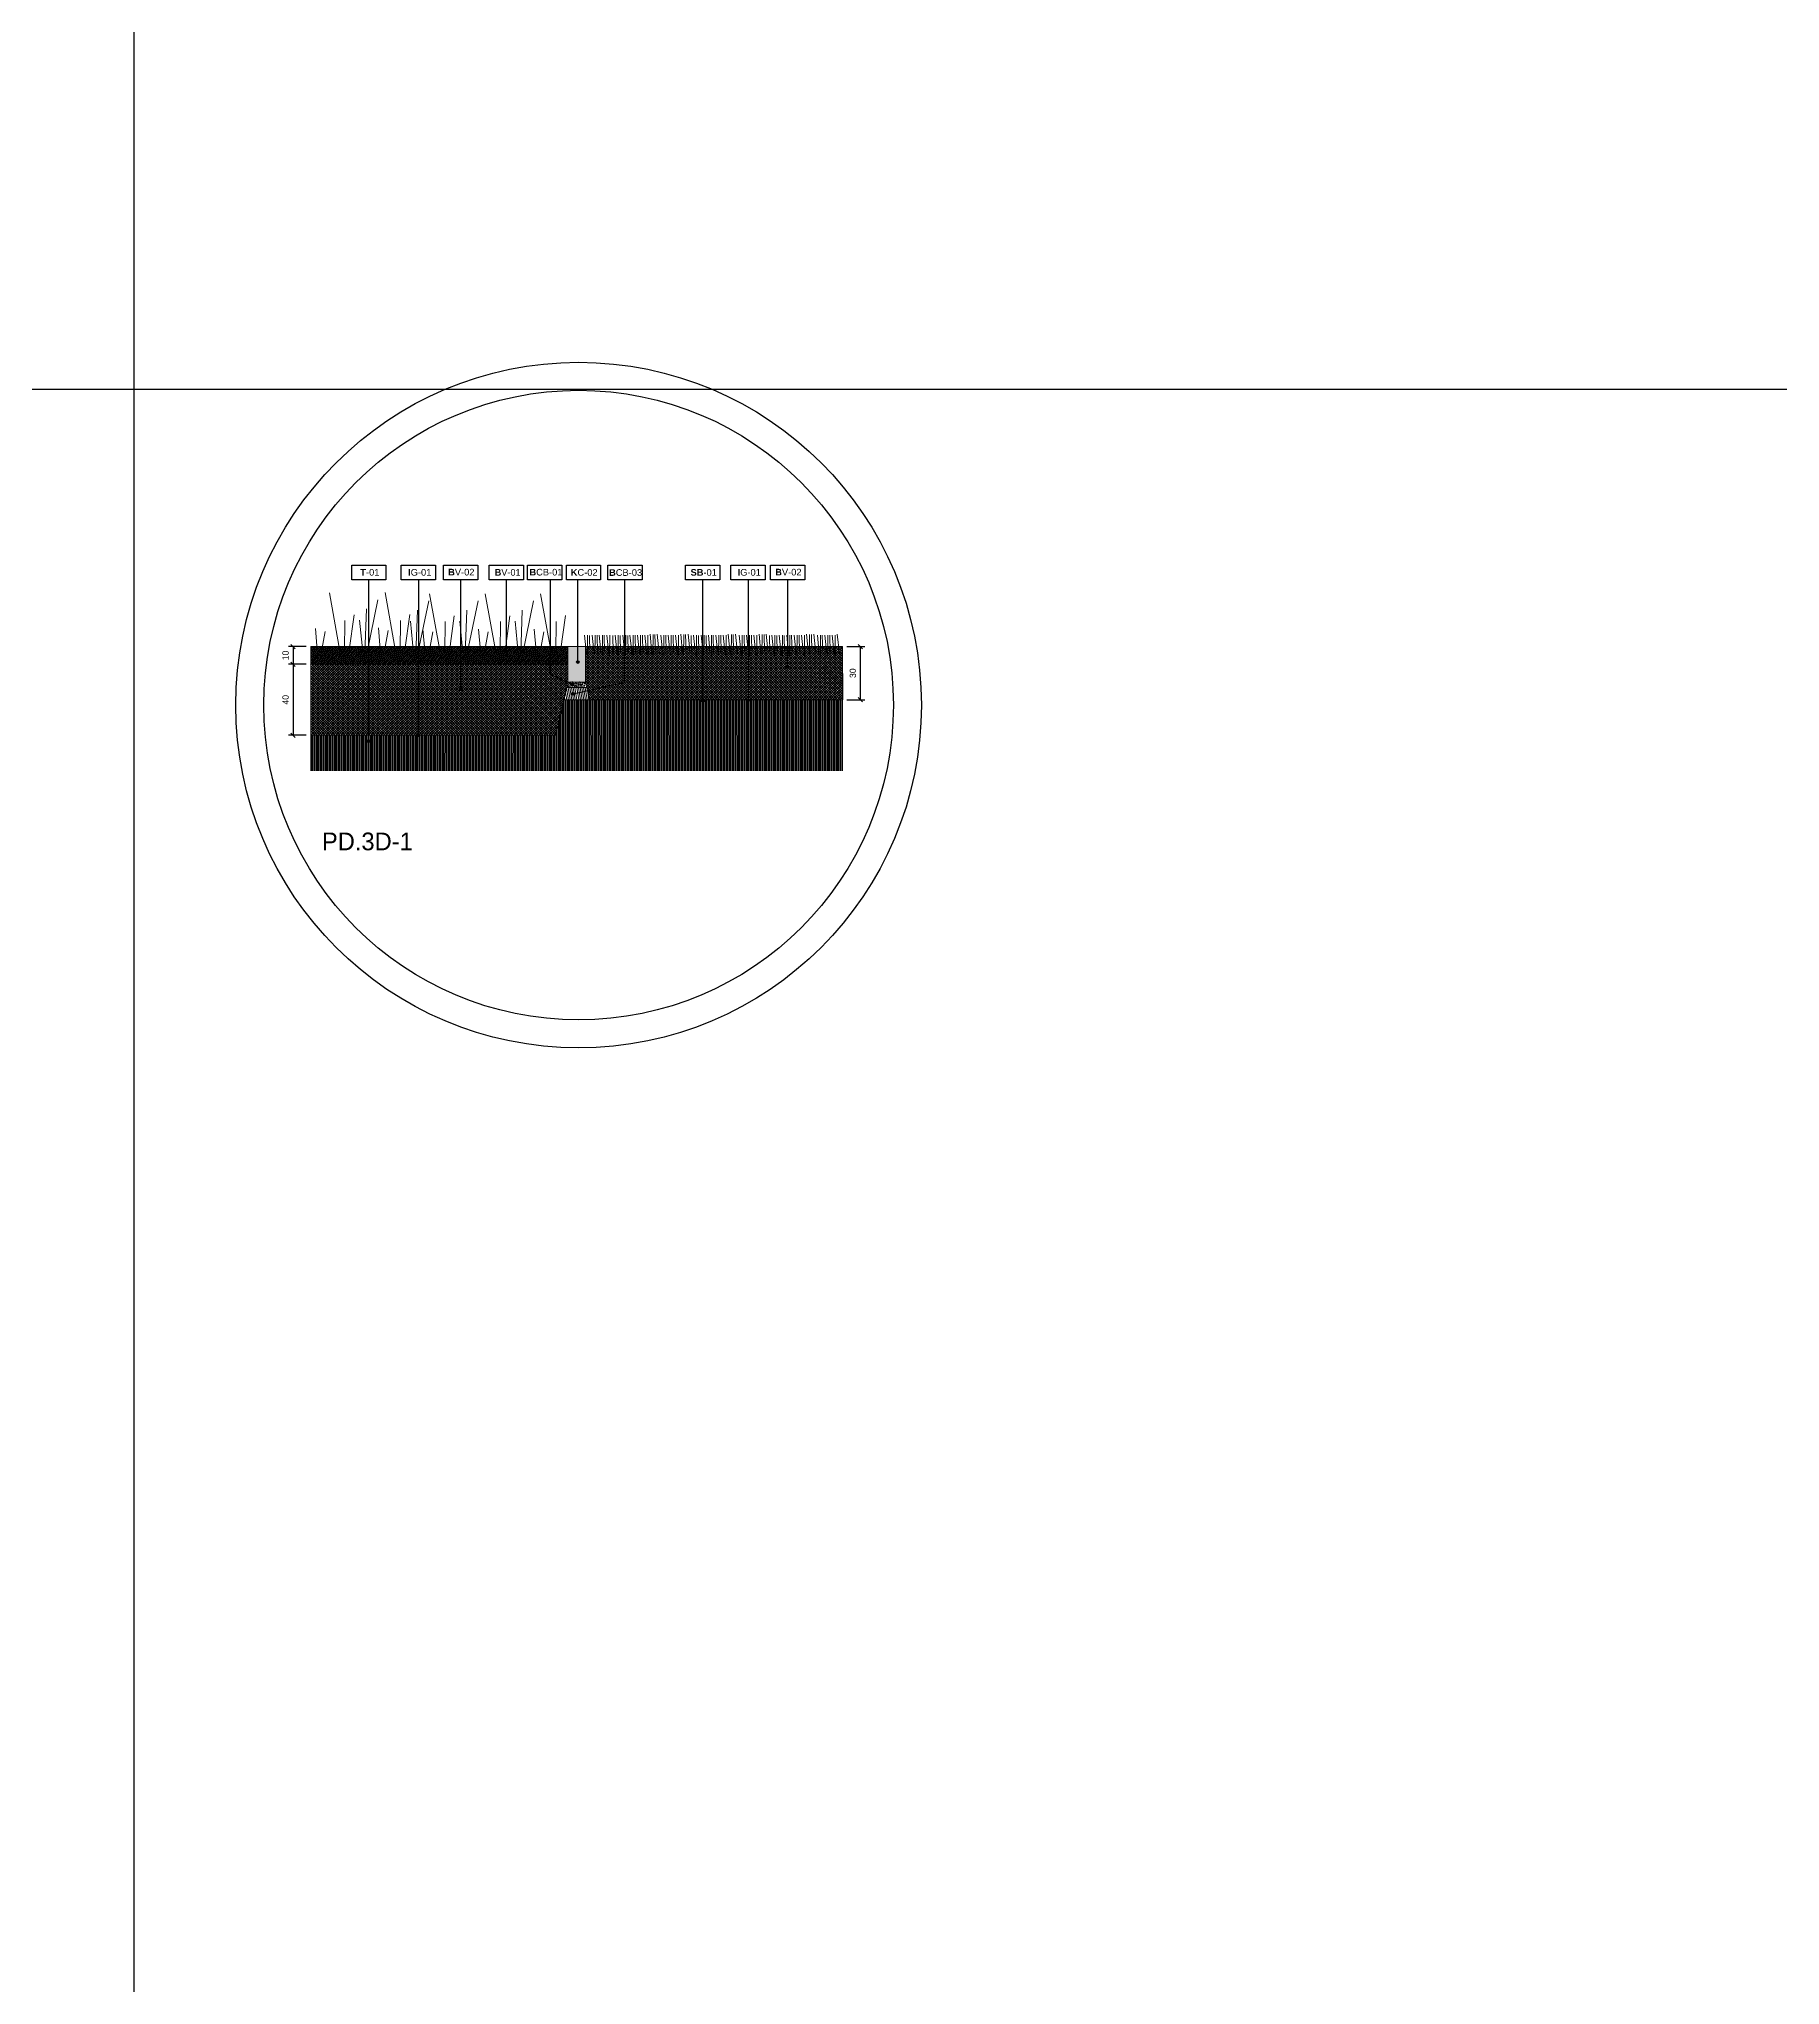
# Model space of a CAD drawing. Header units: metres. Extents: x -325 to 301, y -147 to 149.
# Drawn here: x 41.7 to 51.52, y 84.45 to 95.43 of the extents above; entities that cross this region are included whole.
import ezdxf

# ---------------------------------------------------------------- set-up
doc = ezdxf.new("R2010")
doc.units = ezdxf.units.M
doc.linetypes.add('ACAD_ISO03W100', pattern=[30, 12, -18])
doc.layers.get('Defpoints').update_dxf_attribs({"lineweight": 13})
doc.layers.add('-aux', color=50, linetype='Continuous', plot=False)
doc.layers.add('-AUX_RIM', color=2, linetype='Continuous', plot=False)
doc.layers.add('0-TX-1_25', color=7, linetype='Continuous', true_color=0x3f4f7f)
doc.layers.add('3-TR-paviment fort', color=7, linetype='Continuous', true_color=0xd1d1d1)
for name, color, linetype in [('02-L-Geotextile', 32, 'Continuous'), ('A-KEYPLAN_HATCH', 7, 'Continuous'), ('A_TEXT_2', 7, 'Continuous'), ('EIT_3 TR terra vegetal', 45, 'Continuous')]:
    doc.layers.add(name, color=color, linetype=linetype)
doc.layers.add('03-TR-Paviment_04_Dry Meadow', color=7, linetype='Continuous', lineweight=5, true_color=0xd8dd88)
doc.layers.add('3-TR tot_u', color=7, linetype='Continuous', lineweight=5, true_color=0x787878)
for name, color, linetype, lineweight in [('1-CM', 7, 'Continuous', 0), ('2-L-secció', 1, 'Continuous', 0), ('3-TR Formigó', 252, 'Continuous', 0), ('3-TR Seleccionat', 44, 'Continuous', 0), ('3-TR-recebo', 252, 'Continuous', 0)]:
    doc.layers.add(name, color=color, linetype=linetype, lineweight=lineweight)
doc.styles.add('Arial_4', font='arial.ttf', dxfattribs={"height": 1.8})
doc.styles.get("Standard").update_dxf_attribs({"font": 'arial.ttf'})
doc.styles.add('x-llegenda materials$0$ENGRAVERS', font='TT0586M.TTF')
doc.dimstyles.new('ISO-25', dxfattribs={"dimtxt": 0.1, "dimasz": 0.1, "dimexe": 0.1, "dimexo": 0.1, "dimgap": 0.1, "dimtad": 1, "dimdec": 0, "dimlfac": 100, "dimzin": 9, "dimtxsty": 'Standard', "dimblk": 'OBLIQUE', "dimcen": 0.1, "dimadec": 0, "dimazin": 0, "dimtfac": 1, "dimtdec": 0, "dimtmove": 0, "dimatfit": 3, "dimldrblk": 'OBLIQUE', "dimfxl": 1, "dimarcsym": 0})

# ---------------------------------------------------------------- blocks, each defined once
blk = doc.blocks.new('hatch keyplan 2')
at = {"layer": 'A-KEYPLAN_HATCH'}
blk.add_lwpolyline([(0, 0.00548), (0.01287, 0.00548), (0.01287, 0), (0, 0)], close=True, dxfattribs=at)
blk = doc.blocks.new('hatch keyplan')
at = {"layer": 'A-KEYPLAN_HATCH'}
blk.add_blockref('hatch keyplan 2', (1.43058, 0.85215), dxfattribs=at)
blk = doc.blocks.new('B-V01')
at = {"layer": 'A-KEYPLAN_HATCH'}
blk.add_blockref('hatch keyplan', (-1.43058, -0.85215), dxfattribs=at)
at = {"layer": 'A_TEXT_2', "lineweight": 211, "insert": (-0.00079, 0.00402), "char_height": 0.0024588, "attachment_point": 1, "line_spacing_factor": 0.938532, "style": 'Arial_4'}
blk.add_mtext_dynamic_manual_height_columns('\\pi0.00285;{\\fArial|b1|i0|c0|p34;B}V-01', width=0.0145619, gutter_width=0.015, heights=[0], dxfattribs=at)
blk = doc.blocks.new('B-V02')
at = {"layer": 'A-KEYPLAN_HATCH'}
blk.add_blockref('hatch keyplan', (-1.43058, -0.85215), dxfattribs=at)
at = {"layer": 'A_TEXT_2', "insert": (-0.0008, 0.00412), "char_height": 0.0025, "attachment_point": 1}
blk.add_mtext_dynamic_manual_height_columns('\\pi0.00255;{\\fArial|b1|i0|c0|p34;B}V-02', width=0.0145619, gutter_width=0.015, heights=[0], dxfattribs=at)
blk = doc.blocks.new('T-01')
at = {"layer": 'A-KEYPLAN_HATCH'}
blk.add_blockref('hatch keyplan', (-1.43058, -0.85215), dxfattribs=at)
at = {"layer": 'A_TEXT_2', "insert": (-0.0008, 0.00408), "char_height": 0.0025, "attachment_point": 1}
blk.add_mtext_dynamic_manual_height_columns('\\pi0.00405;{\\fArial|b1|i0|c0|p34;T}-01', width=0.0145619, gutter_width=0.015, heights=[0], dxfattribs=at)
blk = doc.blocks.new('B-CB03')
at = {"layer": 'A-KEYPLAN_HATCH'}
blk.add_blockref('hatch keyplan', (-1.43058, -0.85215), dxfattribs=at)
at = {"layer": 'A_TEXT_2', "insert": (-0.0008, 0.00398), "char_height": 0.0025, "attachment_point": 1}
blk.add_mtext_dynamic_manual_height_columns('\\pi0.00128;{\\fArial|b1|i0|c0|p34;B}CB-03', width=0.0145619, gutter_width=0.015, heights=[0], dxfattribs=at)
blk = doc.blocks.new('B-CB01')
at = {"layer": 'A-KEYPLAN_HATCH'}
blk.add_blockref('hatch keyplan', (-1.43058, -0.85215), dxfattribs=at)
at = {"layer": 'A_TEXT_2', "insert": (-0.0008, 0.00411), "char_height": 0.0025, "attachment_point": 1}
blk.add_mtext_dynamic_manual_height_columns('\\pi0.00152;{\\fArial|b1|i0|c0|p34;B}CB-01', width=0.0145619, gutter_width=0.015, heights=[0], dxfattribs=at)
blk = doc.blocks.new('K01B')
at = {"layer": 'A-KEYPLAN_HATCH'}
blk.add_blockref('hatch keyplan', (-1.43058, -0.85215), dxfattribs=at)
at = {"layer": 'A_TEXT_2', "insert": (-0.0008, 0.00402), "char_height": 0.0025, "attachment_point": 1}
blk.add_mtext_dynamic_manual_height_columns('\\pi0.00246;{\\fArial|b1|i0|c0|p34;K}C-02', width=0.0145619, gutter_width=0.015, heights=[0], dxfattribs=at)
blk = doc.blocks.new('SB-01')
at = {"layer": 'A-KEYPLAN_HATCH'}
blk.add_blockref('hatch keyplan', (-1.43058, -0.85215), dxfattribs=at)
at = {"layer": 'A_TEXT_2', "insert": (-0.0008, 0.00403), "char_height": 0.0025, "attachment_point": 1}
blk.add_mtext_dynamic_manual_height_columns('\\pi0.00271;{\\fArial|b1|i0|c0|p34;SB}-01', width=0.0145619, gutter_width=0.015, heights=[0], dxfattribs=at)
blk = doc.blocks.new('_Oblique')
at = {"color": 0, "lineweight": -2}
blk.add_line((-0.5, -0.5), (0.5, 0.5), dxfattribs=at)
blk = doc.blocks.new('*D190')
at = {"layer": '0-TX-1_25', "color": 0, "lineweight": -2, "transparency": 16777216}
for p, q in [((46.256, 92.005), (46.356, 92.005)), ((46.331, 92.005), (46.331, 91.705)), ((46.256, 91.705), (46.356, 91.705))]:
    blk.add_line(p, q, dxfattribs=at)
at = {"layer": 'Defpoints', "color": 0, "transparency": 16777216}
for p in [(46.231, 92.005), (46.231, 91.705), (46.331, 91.705)]:
    blk.add_point(p, dxfattribs=at)
at = {"layer": '0-TX-1_25', "color": 0, "lineweight": -2, "transparency": 16777216, "xscale": 0.025, "yscale": 0.025, "zscale": 0.025}
for p, rotation in [((46.331, 92.005), 90), ((46.331, 91.705), 270)]:
    blk.add_blockref('_Oblique', p, dxfattribs=dict(at, rotation=rotation))
at = {"layer": '0-TX-1_25', "color": 0, "transparency": 16777216, "insert": (46.289, 91.855), "char_height": 0.035, "attachment_point": 5, "rotation": 90}
blk.add_mtext('30', dxfattribs=at)
blk = doc.blocks.new('*D191')
at = {"layer": '0-TX-1_25', "color": 0, "lineweight": -2, "transparency": 16777216}
for p, q in [((43.206, 92.005), (43.106, 92.005)), ((43.131, 92.005), (43.131, 91.905)), ((43.206, 91.905), (43.106, 91.905))]:
    blk.add_line(p, q, dxfattribs=at)
at = {"layer": 'Defpoints', "color": 0, "transparency": 16777216}
for p in [(43.231, 92.005), (43.131, 91.905), (43.231, 91.905)]:
    blk.add_point(p, dxfattribs=at)
at = {"layer": '0-TX-1_25', "color": 0, "lineweight": -2, "transparency": 16777216, "xscale": 0.025, "yscale": 0.025, "zscale": 0.025}
for p, rotation in [((43.131, 92.005), 90), ((43.131, 91.905), 270)]:
    blk.add_blockref('_Oblique', p, dxfattribs=dict(at, rotation=rotation))
at = {"layer": '0-TX-1_25', "color": 0, "transparency": 16777216, "insert": (43.089, 91.955), "char_height": 0.035, "attachment_point": 5, "rotation": 90}
blk.add_mtext('10', dxfattribs=at)
blk = doc.blocks.new('*D192')
at = {"layer": '0-TX-1_25', "color": 0, "lineweight": -2, "transparency": 16777216}
for p, q in [((43.206, 91.905), (43.106, 91.905)), ((43.131, 91.905), (43.131, 91.505)), ((43.206, 91.505), (43.106, 91.505))]:
    blk.add_line(p, q, dxfattribs=at)
at = {"layer": 'Defpoints', "color": 0, "transparency": 16777216}
for p in [(43.231, 91.905), (43.131, 91.505), (43.231, 91.505)]:
    blk.add_point(p, dxfattribs=at)
at = {"layer": '0-TX-1_25', "color": 0, "lineweight": -2, "transparency": 16777216, "xscale": 0.025, "yscale": 0.025, "zscale": 0.025}
for p, rotation in [((43.131, 91.905), 90), ((43.131, 91.505), 270)]:
    blk.add_blockref('_Oblique', p, dxfattribs=dict(at, rotation=rotation))
at = {"layer": '0-TX-1_25', "color": 0, "transparency": 16777216, "insert": (43.089, 91.705), "char_height": 0.035, "attachment_point": 5, "rotation": 90}
blk.add_mtext('40', dxfattribs=at)
blk = doc.blocks.new('POINT')
at = {"layer": '0-TX-1_25'}
h = blk.add_hatch(dxfattribs=at)
h.set_pattern_fill('ANGLE', color=256)
h.set_pattern_definition([(0, (-83.747, -12.726), (0, 6.985), [5.08, -1.905]), (90, (-83.747, -12.726), (-6.985, 4e-16), [5.08, -1.905])])
edge = h.paths.add_edge_path()
edge.add_arc((0, 0), 0.0075, 0, 360)
h = blk.add_hatch(color=256, dxfattribs=at)
h.dxf.hatch_style = 1
edge = h.paths.add_edge_path()
edge.add_arc((0, 0), 0.0075, 0, 360)
blk.add_circle((0, 0), 0.0075, dxfattribs=at)
blk = doc.blocks.new('*D536')
at = {"layer": '0-TX-1_25', "color": 0, "lineweight": -2, "transparency": 16777216}
for p, q in [((22.721, 92.653), (22.596, 92.653)), ((22.621, 92.653), (22.621, 92.253)), ((22.696, 92.253), (22.596, 92.253))]:
    blk.add_line(p, q, dxfattribs=at)
at = {"layer": 'Defpoints', "color": 0, "transparency": 16777216}
for p in [(45.443, 92.653), (22.621, 92.253), (22.721, 92.253)]:
    blk.add_point(p, dxfattribs=at)
at = {"layer": '0-TX-1_25', "color": 0, "lineweight": -2, "transparency": 16777216, "xscale": 0.025, "yscale": 0.025, "zscale": 0.025}
for p, rotation in [((22.621, 92.653), 90), ((22.621, 92.253), 270)]:
    blk.add_blockref('_Oblique', p, dxfattribs=dict(at, rotation=rotation))
at = {"layer": '0-TX-1_25', "color": 0, "transparency": 16777216, "insert": (22.578, 92.453), "char_height": 0.035, "attachment_point": 5, "rotation": 90}
blk.add_mtext('40', dxfattribs=at)
blk = doc.blocks.new('*D1653')
at = {"layer": '0-TX-1_25', "color": 0, "lineweight": -2, "transparency": 16777216}
for p, q in [((24.164, 85.876), (24.067, 85.876)), ((24.092, 85.462), (24.092, 85.876)), ((24.192, 85.462), (24.067, 85.462))]:
    blk.add_line(p, q, dxfattribs=at)
at = {"layer": 'Defpoints', "color": 0, "transparency": 16777216}
for p in [(24.092, 85.876), (24.189, 85.876), (50.246, 85.462)]:
    blk.add_point(p, dxfattribs=at)
at = {"layer": '0-TX-1_25', "color": 0, "lineweight": -2, "transparency": 16777216, "xscale": 0.025, "yscale": 0.025, "zscale": 0.025}
for p, rotation in [((24.092, 85.876), 90), ((24.092, 85.462), 270)]:
    blk.add_blockref('_Oblique', p, dxfattribs=dict(at, rotation=rotation))
at = {"layer": '0-TX-1_25', "color": 0, "transparency": 16777216, "insert": (24.049, 85.669), "char_height": 0.035, "attachment_point": 5, "rotation": 90}
blk.add_mtext('41', dxfattribs=at)
blk = doc.blocks.new('IG01')
at = {"layer": 'A-KEYPLAN_HATCH', "xscale": 10, "yscale": 10, "zscale": 10}
blk.add_blockref('hatch keyplan', (-14.3058, -8.5215), dxfattribs=at)
at = {"layer": 'A_TEXT_2', "insert": (-0.008, 0.0405), "char_height": 0.025, "attachment_point": 1}
blk.add_mtext_dynamic_manual_height_columns('\\pi0.03354;{\\fArial|b1|i0|c0|p34;I}G-01', width=0.145619, gutter_width=0.15, heights=[0], dxfattribs=at)

msp = doc.modelspace()

# ---------------------------------------------------------------- hatches: boundary and pattern name
at = {"layer": '3-TR Formigó'}
h = msp.add_hatch(dxfattribs=at)
h.set_pattern_fill('ANSI31', color=256, scale=0.003, angle=234.1752, style=0)
h.set_pattern_definition([(279.17524, (47.575947, 91.605436), (0.00940313, 0.001518806), [])])
h.paths.add_polyline_path([(44.659, 91.705), (44.804, 91.705), (44.788, 91.775), (44.781, 91.775), (44.675, 91.775)])
at = {"layer": '3-TR Seleccionat'}
h = msp.add_hatch(dxfattribs=at)
h.set_pattern_fill('ANSI31', color=256, scale=0.002, angle=225, style=0)
h.set_pattern_definition([(270, (441121.00633, -650745.0609975), (-0.00635, -2e-18), [])])
h.paths.add_polyline_path([(44.613, 91.505), (43.231, 91.505), (43.231, 91.305), (46.232, 91.305), (46.231, 91.805), (46.231, 91.705), (44.659, 91.705)])
at = {"layer": '3-TR tot_u'}
h = msp.add_hatch(dxfattribs=at)
h.set_pattern_fill('AR-CONC', color=256, scale=9e-05, angle=90.2664)
h.set_pattern_definition([(140.266414, (-38.739131, 68.979941), (0.0013582613, 0.0164031132), [0.0017145, -0.0188595]), (85.266414, (-38.739131, 68.97994), (-0.0171801815, -0.0032518273), [0.0013716, -0.0150876526]), (190.71786, (-38.739018, 68.981308), (-0.0158219194, 0.0131512858), [0.0014571008, -0.016028122]), (136.450614, (-38.743703, 68.97992), (0.003670327, 0.024414444), [0.00257175, -0.02828925]), (186.901972, (-38.743397, 68.981954), (-0.0223674596, 0.021262598), [0.002185652, -0.024042205]), (81.450565, (-38.743703, 68.97992), (-0.0223674596, 0.021262598), [0.002057397, -0.022631376]), (111.266414, (-38.742571, 68.982211), (0.0091403206, 0.0136879438), [0.0017145, -0.0188595]), (56.266414, (-38.74257, 68.982211), (-0.0166026007, 0.0054850432), [0.0013716, -0.0150876]), (161.71786, (-38.741809, 68.983352), (-0.0074622802, 0.019172987), [0.0014571008, -0.0160280944]), (127.766414, (-38.739131, 68.979941), (-0.00761116375, 0.0002425866), [0, -0.01490472, 0, -0.0153162, 0, -0.01514475]), (97.766414, (-38.739131, 68.979941), (-0.009044117, 0.0059717809), [0, -0.00873252, 0, -0.01456182, 0, -0.00577215]), (57.766414, (-38.7391075, 68.974843), (0.0004588393, 0.012205419), [0, -0.005715, 0, -0.0178308, 0, -0.0236601]), (47.766414, (-38.739097, 68.972557), (-0.0023503487, 0.0133208417), [0, -0.0074295, 0, -0.01184148, 0, -0.0168021])])
h.paths.add_polyline_path([(44.675, 91.775), (44.681, 91.806), (44.781, 91.805), (44.775, 91.775)])
at = {"layer": '3-TR-paviment fort'}
msp.add_hatch(color=256, dxfattribs=at).paths.add_polyline_path([(44.681, 92.005), (44.781, 92.005), (44.781, 91.805), (44.681, 91.805)])
at = {"layer": '3-TR-recebo'}
h = msp.add_hatch(dxfattribs=at)
h.set_pattern_fill('_USER', color=256, scale=0.008, angle=234, style=0, double=1, pattern_type=0)
h.set_pattern_definition([(234, (43.149323, 92.640353), (0.006472136, -0.004702282), []), (324, (43.149323, 92.640353), (0.004702282, 0.006472136), [])])
h.paths.add_polyline_path([(44.217, 92.005), (44.681, 92.005), (44.681, 91.905), (44.234, 91.905), (43.566, 91.905), (43.231, 91.905), (43.231, 92.005), (43.548, 92.005)])
at = {"layer": 'EIT_3 TR terra vegetal'}
h = msp.add_hatch(dxfattribs=at)
h.set_pattern_fill('_USER', color=256, scale=0.01, angle=45, style=0, double=1, pattern_type=0)
h.set_pattern_definition([(45, (419517.31031, 4594383.646347), (-0.007071067811865, 0.007071067811865), []), (135, (419517.31031, 4594383.646347), (-0.007071067811865, -0.007071067811865), [])])
h.paths.add_polyline_path([(46.232, 91.705), (46.231, 92.005), (44.781, 92.005), (44.781, 91.805), (44.804, 91.705)])
h = msp.add_hatch(dxfattribs=at)
h.set_pattern_fill('_USER', color=256, scale=0.01, angle=45, style=0, double=1, pattern_type=0)
h.set_pattern_definition([(45, (419514.252109, 4594396.114035), (-0.007071067811865, 0.007071067811865), []), (135, (419514.252109, 4594396.114035), (-0.007071067811865, -0.007071067811865), [])])
h.paths.add_polyline_path([(43.231, 91.505), (43.231, 91.905), (43.616, 91.905), (44.681, 91.905), (44.681, 91.805), (44.613, 91.505)])

# ---------------------------------------------------------------- linework, layer by layer
at = {"layer": '-aux'}
for points in [[(42.234, 3.457), (42.234, 133.457)], [(12.234, 93.457), (142.234, 93.457)]]:
    msp.add_lwpolyline(points, dxfattribs=at)
at = {"layer": '-AUX_RIM'}
for radius in [1.934, 1.776]:
    msp.add_circle((44.742, 91.675), radius, dxfattribs=at)
at = {"layer": '0-TX-1_25'}
for points in [[(43.558, 91.471), (43.558, 92.382)], [(43.839, 92.382), (43.839, 91.505)], [(44.077, 91.765), (44.077, 92.382)], [(44.335, 91.951), (44.335, 92.382)], [(44.705, 91.791), (44.583, 91.848), (44.583, 92.382)], [(44.712, 91.739), (45.003, 91.805), (45.003, 92.382)], [(44.738, 91.918), (44.738, 92.382)], [(45.442, 91.7), (45.442, 92.382)], [(45.698, 92.382), (45.698, 91.705)], [(45.922, 91.892), (45.922, 92.382)]]:
    msp.add_lwpolyline(points, dxfattribs=at)
at = {"layer": '02-L-Geotextile', "linetype": 'ACAD_ISO03W100', "ltscale": 0.002, "const_width": 0.005}
for points in [[(43.231, 91.505), (44.613, 91.505), (44.659, 91.705)], [(44.804, 91.705), (46.232, 91.705)]]:
    msp.add_lwpolyline(points, dxfattribs=at)
at = {"layer": '03-TR-Paviment_04_Dry Meadow'}
for p, q in [((44.776, 92.069), (44.787, 91.962)), ((44.793, 92.069), (44.792, 91.954)), ((44.804, 92.068), (44.806, 91.971)), ((44.818, 92.07), (44.829, 91.962)), ((44.835, 92.069), (44.834, 91.954)), ((44.846, 92.069), (44.848, 91.972)), ((44.859, 92.07), (44.87, 91.962)), ((44.876, 92.069), (44.876, 91.954)), ((44.887, 92.069), (44.889, 91.972)), ((44.901, 92.07), (44.912, 91.963)), ((44.918, 92.07), (44.917, 91.954)), ((44.936, 92.068), (44.938, 91.971)), ((44.949, 92.069), (44.96, 91.962)), ((44.966, 92.069), (44.966, 91.954)), ((44.977, 92.068), (44.979, 91.971)), ((44.991, 92.069), (45.002, 91.962)), ((45.008, 92.069), (45.007, 91.954)), ((45.019, 92.068), (45.021, 91.971)), ((45.032, 92.07), (45.044, 91.962)), ((45.05, 92.069), (45.049, 91.954)), ((45.061, 92.069), (45.063, 91.972)), ((45.074, 92.07), (45.085, 91.962)), ((45.091, 92.069), (45.091, 91.954)), ((45.102, 92.069), (45.104, 91.972)), ((45.116, 92.07), (45.127, 91.963)), ((45.133, 92.07), (45.132, 91.954)), ((45.145, 92.075), (45.156, 91.967)), ((45.162, 92.074), (45.161, 91.959)), ((45.173, 92.074), (45.175, 91.977)), ((45.186, 92.075), (45.197, 91.968)), ((45.206, 92.07), (45.217, 91.962)), ((45.223, 92.069), (45.222, 91.954)), ((45.234, 92.069), (45.236, 91.972)), ((45.247, 92.07), (45.259, 91.962)), ((45.265, 92.069), (45.264, 91.954)), ((45.276, 92.069), (45.278, 91.972)), ((45.289, 92.07), (45.3, 91.963)), ((45.306, 92.07), (45.306, 91.954)), ((45.318, 92.075), (45.329, 91.967)), ((45.335, 92.074), (45.334, 91.959)), ((45.346, 92.074), (45.348, 91.977)), ((45.36, 92.075), (45.371, 91.968)), ((45.377, 92.068), (45.379, 91.971)), ((45.391, 92.069), (45.402, 91.962)), ((45.408, 92.069), (45.407, 91.954)), ((45.419, 92.068), (45.421, 91.971)), ((45.433, 92.069), (45.444, 91.962)), ((45.45, 92.069), (45.449, 91.954)), ((45.461, 92.068), (45.463, 91.971)), ((45.474, 92.07), (45.485, 91.962)), ((45.491, 92.069), (45.491, 91.954)), ((45.502, 92.069), (45.504, 91.972)), ((45.516, 92.07), (45.527, 91.962)), ((45.533, 92.069), (45.532, 91.954)), ((45.544, 92.069), (45.546, 91.972)), ((45.558, 92.07), (45.569, 91.963)), ((45.575, 92.07), (45.574, 91.954)), ((45.586, 92.075), (45.597, 91.967)), ((45.604, 92.074), (45.603, 91.959)), ((45.614, 92.074), (45.616, 91.977)), ((45.628, 92.075), (45.639, 91.968)), ((45.648, 92.07), (45.659, 91.962)), ((45.665, 92.069), (45.664, 91.954)), ((45.676, 92.069), (45.678, 91.972)), ((45.689, 92.07), (45.7, 91.962)), ((45.706, 92.069), (45.706, 91.954)), ((45.717, 92.069), (45.719, 91.972)), ((45.731, 92.07), (45.742, 91.963)), ((45.748, 92.07), (45.747, 91.954)), ((45.76, 92.075), (45.771, 91.967)), ((45.777, 92.074), (45.776, 91.959)), ((45.788, 92.074), (45.79, 91.977)), ((45.801, 92.075), (45.812, 91.968)), ((45.819, 92.068), (45.821, 91.971)), ((45.833, 92.069), (45.844, 91.962)), ((45.85, 92.069), (45.849, 91.954)), ((45.861, 92.068), (45.863, 91.971)), ((45.874, 92.069), (45.885, 91.962)), ((45.892, 92.069), (45.891, 91.954)), ((45.902, 92.068), (45.904, 91.971)), ((45.916, 92.07), (45.927, 91.962)), ((45.933, 92.069), (45.932, 91.954)), ((45.944, 92.069), (45.946, 91.972)), ((45.958, 92.07), (45.969, 91.962)), ((45.975, 92.069), (45.974, 91.954)), ((45.986, 92.069), (45.988, 91.972)), ((45.999, 92.07), (46.01, 91.963)), ((46.017, 92.07), (46.016, 91.954)), ((46.028, 92.075), (46.039, 91.967)), ((46.045, 92.074), (46.045, 91.959)), ((46.056, 92.074), (46.058, 91.977)), ((46.07, 92.075), (46.081, 91.968)), ((46.089, 92.07), (46.1, 91.962)), ((46.107, 92.069), (46.106, 91.954)), ((46.117, 92.069), (46.119, 91.972)), ((46.131, 92.07), (46.142, 91.962)), ((46.148, 92.069), (46.148, 91.954)), ((46.159, 92.069), (46.161, 91.972)), ((46.173, 92.07), (46.184, 91.963)), ((46.19, 92.07), (46.189, 91.954)), ((46.201, 92.075), (46.213, 91.967))]:
    msp.add_line(p, q, dxfattribs=at)
for points in [[(43.336, 92.309), (43.396, 91.979)], [(43.61, 92.269), (43.549, 91.974)], [(43.65, 92.31), (43.71, 91.98)], [(43.897, 92.263), (43.835, 91.968)], [(43.901, 92.303), (43.962, 91.973)], [(44.175, 92.263), (44.114, 91.968)], [(44.215, 92.303), (44.275, 91.973)], [(44.488, 92.263), (44.427, 91.968)], [(44.528, 92.303), (44.588, 91.973)], [(43.424, 92.153), (43.422, 91.98)], [(43.476, 92.185), (43.448, 91.985)], [(43.507, 92.155), (43.524, 91.975)], [(43.546, 92.218), (43.537, 91.97)], [(43.737, 92.153), (43.736, 91.981)], [(43.79, 92.186), (43.762, 91.986)], [(43.793, 92.149), (43.81, 91.968)], [(43.833, 92.211), (43.824, 91.964)], [(43.989, 92.147), (43.987, 91.974)], [(44.041, 92.179), (44.013, 91.979)], [(44.072, 92.149), (44.089, 91.968)], [(44.111, 92.211), (44.102, 91.964)], [(44.302, 92.146), (44.3, 91.973)], [(44.355, 92.179), (44.327, 91.979)], [(44.385, 92.149), (44.402, 91.968)], [(44.424, 92.211), (44.416, 91.964)], [(44.615, 92.147), (44.614, 91.974)], [(44.668, 92.18), (44.64, 91.979)], [(43.257, 92.107), (43.268, 91.984)], [(43.312, 92.091), (43.293, 91.988)], [(43.613, 92.111), (43.623, 91.988)], [(43.667, 92.095), (43.649, 91.992)], [(43.864, 92.104), (43.875, 91.981)], [(43.919, 92.088), (43.901, 91.985)], [(44.178, 92.104), (44.188, 91.981)], [(44.232, 92.088), (44.214, 91.985)], [(44.491, 92.104), (44.502, 91.982)], [(44.546, 92.089), (44.527, 91.985)]]:
    msp.add_lwpolyline(points, dxfattribs=at)
at = {"layer": '1-CM'}
for p, q in [((46.231, 92.005), (44.781, 92.005)), ((44.781, 92.005), (44.781, 91.805)), ((46.232, 91.705), (46.231, 92.005)), ((44.561, 91.505), (43.231, 91.505))]:
    msp.add_line(p, q, dxfattribs=at)
for points in [[(43.231, 91.905), (44.681, 91.905), (44.681, 92.005), (43.231, 92.005)], [(44.681, 91.805), (44.613, 91.505)], [(44.681, 91.805), (44.781, 91.805)], [(44.781, 91.805), (44.804, 91.705)], [(44.659, 91.705), (44.86, 91.705), (44.861, 91.705), (44.861, 91.705), (46.231, 91.705)], [(44.675, 91.775), (44.788, 91.775)], [(44.613, 91.505), (43.231, 91.505)]]:
    msp.add_lwpolyline(points, dxfattribs=at)
msp.add_lwpolyline([(44.781, 91.805), (44.681, 91.805), (44.681, 92.005), (44.781, 92.005)], close=True, dxfattribs=at)
at = {"layer": '2-L-secció'}
for p, q in [((43.231, 91.305), (43.231, 92.005)), ((46.231, 91.305), (46.231, 92.005))]:
    msp.add_line(p, q, dxfattribs=at)

# ---------------------------------------------------------------- block references
at = {"color": 244, "true_color": 0x991b1e, "xscale": 14.99999999999007, "yscale": 14.99999999999007, "zscale": 14.99999999999007}
msp.add_blockref('K01B', (44.673, 92.382), dxfattribs=at)
at = {"layer": '0-TX-1_25', "xscale": 15, "yscale": 15, "zscale": 15}
for name, p in [('T-01', (43.462, 92.382)), ('B-V02', (43.98, 92.382)), ('B-V01', (44.238, 92.382)), ('B-CB01', (44.454, 92.382)), ('B-CB03', (44.907, 92.382)), ('SB-01', (45.345, 92.382)), ('B-V02', (45.825, 92.382))]:
    msp.add_blockref(name, p, dxfattribs=at)
at = {"layer": '0-TX-1_25'}
for p in [(44.738, 91.918), (45.922, 91.892), (44.705, 91.791), (44.077, 91.765), (44.712, 91.739), (45.442, 91.7), (45.698, 91.705), (43.558, 91.471), (43.839, 91.505)]:
    msp.add_blockref('POINT', p, dxfattribs=at)
at = {"layer": '1-CM', "xscale": 1.5, "yscale": 1.5, "zscale": 1.5}
for p in [(43.742, 92.382), (45.601, 92.382)]:
    msp.add_blockref('IG01', p, dxfattribs=at)

# ---------------------------------------------------------------- texts
at = {"layer": '-aux', "insert": (43.294, 90.956), "char_height": 0.1, "width": 19.2101, "attachment_point": 1, "style": 'x-llegenda materials$0$ENGRAVERS'}
msp.add_mtext('PD.3D-1', dxfattribs=at)

# ---------------------------------------------------------------- dimensions: what is measured, and where the dimension line sits
at = {"layer": '0-TX-1_25'}
for base, p1, p2, picture, middle in [((22.621, 92.253), (45.443, 92.653), (22.721, 92.253), '*D536', (22.578, 92.453)), ((43.131, 91.905), (43.231, 92.005), (43.231, 91.905), '*D191', (43.089, 91.955)), ((46.331, 91.705), (46.231, 92.005), (46.231, 91.705), '*D190', (46.289, 91.855)), ((43.131, 91.505), (43.231, 91.905), (43.231, 91.505), '*D192', (43.089, 91.705))]:
    dim = msp.add_linear_dim(base=base, p1=p1, p2=p2, angle=90, dimstyle='ISO-25', override={"dimtxt": 0.035, "dimasz": 0.025, "dimexe": 0.025, "dimexo": 0.025, "dimgap": 0.025, "dimblk1": 'Oblique', "dimblk2": 'Oblique', "dimsah": 1, "dimfxl": 0.1, "dimfxlon": 1, "dimarcsym": 1}, dxfattribs=at)
    dim.commit()
    dim.dimension.update_dxf_attribs({"geometry": picture, "text_midpoint": middle})
dim = msp.add_linear_dim(base=(24.092, 85.876), p1=(50.246, 85.462), p2=(24.189, 85.876), angle=90, dimstyle='ISO-25', override={"dimtxt": 0.035, "dimasz": 0.025, "dimexe": 0.025, "dimexo": 0.025, "dimgap": 0.025, "dimblk1": 'Oblique', "dimblk2": 'Oblique', "dimsah": 1, "dimfxl": 0.1, "dimfxlon": 1, "dimarcsym": 1}, dxfattribs=at)
dim.commit()
dim.dimension.update_dxf_attribs({"geometry": '*D1653', "text_midpoint": (24.092, 85.669), "dimtype": 160})

doc.saveas('drawing.dxf')
